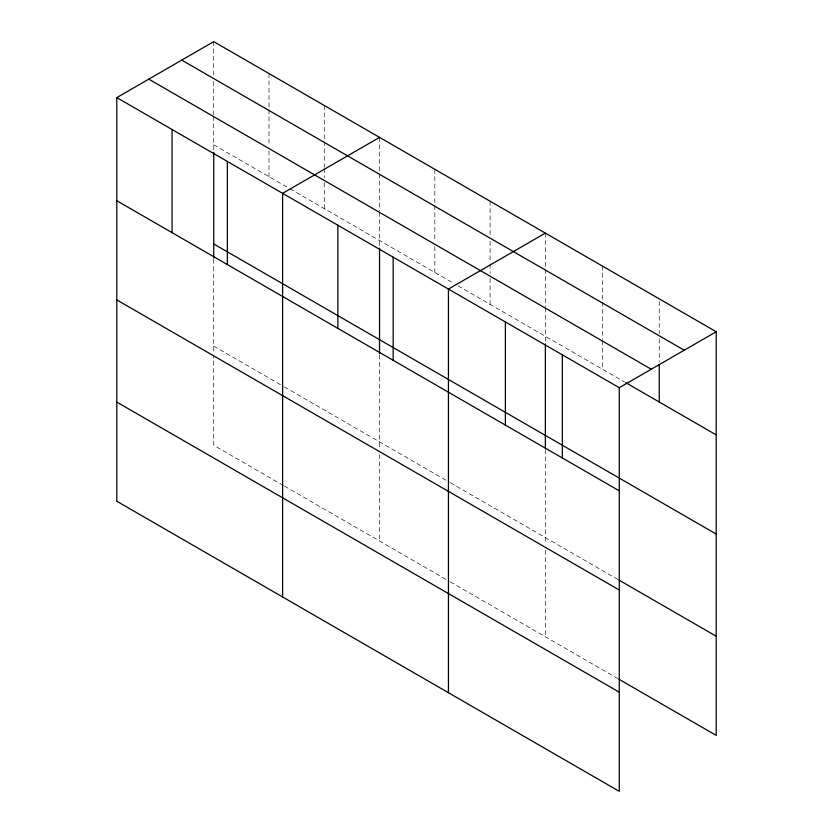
<?xml version="1.0" encoding="UTF-8"?>
<svg xmlns="http://www.w3.org/2000/svg" width="833" height="833" viewBox="0 0 833 833"><rect width="100%" height="100%" fill="white"/><g stroke="black" fill="none" stroke-linecap="round" stroke-linejoin="round"><path stroke-width="0.62" stroke-dasharray="4.17 3.12" d="M213.727 144.786L288.895 188.185M289.999 188.831L453.6 283.282M458.025 285.834L624.635 382.024M213.727 346.122L283.366 386.335M284.469 386.97L449.185 482.068M450.289 482.703L617.94 579.497M283.366 485.504L213.727 445.291L213.727 355.025M284.469 486.139L449.185 581.236M450.289 581.871L617.94 678.666M659.247 301.452L659.247 333.679M659.247 338.844L659.247 362.043M602.301 265.998L602.301 300.807M602.301 302.098L602.301 339.479M602.301 340.77L602.301 369.134M545.355 233.115L545.355 267.924M545.355 269.215L545.355 306.606M545.355 307.898L545.355 342.613M545.355 449.466L545.355 543.949M545.355 550.311L545.355 636.756M490.085 201.201L490.085 234.729M490.085 241.174L490.085 263.093M490.085 264.384L490.085 273.401M490.085 278.566L490.085 304.347M434.816 169.297L434.816 204.106M434.816 205.397L434.816 241.497M434.816 246.651L434.816 272.433M379.536 137.383L379.536 210.874M379.536 212.155L379.536 246.88M379.536 355.014L379.536 448.216M379.536 454.568L379.536 541.023M324.266 105.468L324.266 140.277M324.266 141.568L324.266 167.36M324.266 168.641L324.266 177.668M324.266 182.823L324.266 208.614M268.997 73.564L268.997 108.373M268.997 109.664L268.997 145.754M268.997 150.919L268.997 176.7M213.727 41.65L213.727 76.459M213.727 81.613L213.727 115.141M213.727 116.422L213.727 151.148M213.727 259.282L213.727 353.754"/><path stroke-width="1.25" d="M116.797 97.607L619.273 387.709L619.273 791.35L116.797 501.247L116.797 97.607L213.727 41.65L716.203 331.753L716.203 735.393L619.054 679.312M379.536 137.383L282.616 193.339L282.616 596.98M545.355 233.115L448.435 289.072L448.435 692.712M619.273 387.709L716.203 331.753M181.74 60.111L684.216 350.214M148.784 79.145L651.26 369.238M625.75 382.67L716.203 434.888M213.727 243.954L716.203 534.057M116.797 200.743L619.273 490.845M619.054 580.143L716.203 636.225M116.797 299.911L619.273 590.014M116.797 402.079L619.273 692.181M659.247 364.625L659.247 402.016M562.327 354.827L562.327 457.973M545.355 343.883L545.355 448.196M505.381 321.954L505.381 425.09M393.166 257.168L393.166 360.304M379.536 248.151L379.536 353.733M337.886 225.254L337.886 328.389M227.347 161.425L227.347 264.571M213.727 152.418L213.727 258.001M172.077 129.521L172.077 232.657"/></g></svg>
